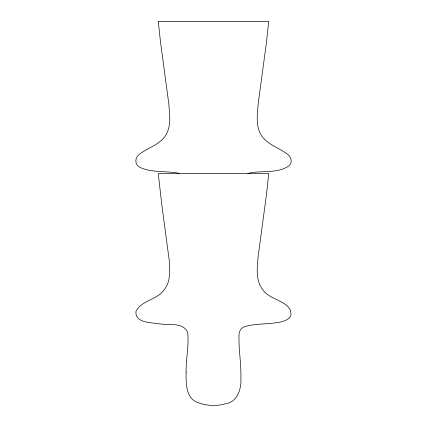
<?xml version="1.0" encoding="UTF-8"?>
<svg xmlns="http://www.w3.org/2000/svg" width="427" height="427" viewBox="0 0 427 427"><rect width="100%" height="100%" fill="white"/><g stroke="black" fill="none" stroke-linecap="round" stroke-linejoin="round"><path stroke-width="0.64" d="M247.863 173.389C261.441 170.01 277.683 174.168 289.495 165.479C292.612 162.313 291.145 157.339 288.134 154.67C278.324 147.053 263.475 143.702 259.029 130.619C256.067 121.925 257.497 112.541 258.218 103.606L266.347 43.196L268.748 21.35L158.252 21.35L160.653 43.196L168.782 103.606C169.546 113.379 171.291 123.979 166.872 133.181C161.395 144.55 147.966 147.315 138.866 154.67C134.751 157.926 134.665 164.737 139.645 167.213C151.873 173.09 166.124 170.592 179.137 173.389M186.108 372.312C186.023 382.998 185.564 398.108 197.738 402.56C206.428 405.762 215.993 406.419 224.96 403.931C237.471 402.314 241.554 388.906 240.887 378.028C241.34 363.217 238.357 348.48 239.061 333.7C239.435 330.423 241.666 327.626 244.788 326.564C256.43 323.33 268.791 324.429 280.582 322.022C284.478 321.072 288.855 319.615 290.814 315.804C292.874 300.928 269.512 300.683 262.952 289.874C255.213 280.325 257.23 267.185 258.218 255.901L266.347 195.486L268.748 173.645L158.252 173.645L161.87 205.286L169.3 260.945L169.706 273.52L168.814 280.08L167.971 282.909A24.109 24.109 0 0 1 164.043 289.874C157.072 300.053 141.47 300.208 135.967 311.438C134.713 322.684 150.56 322.668 158.252 323.613C167.635 325.774 182.98 321.52 187.683 332.414C189.166 345.673 185.841 359 186.108 372.312"/></g></svg>
